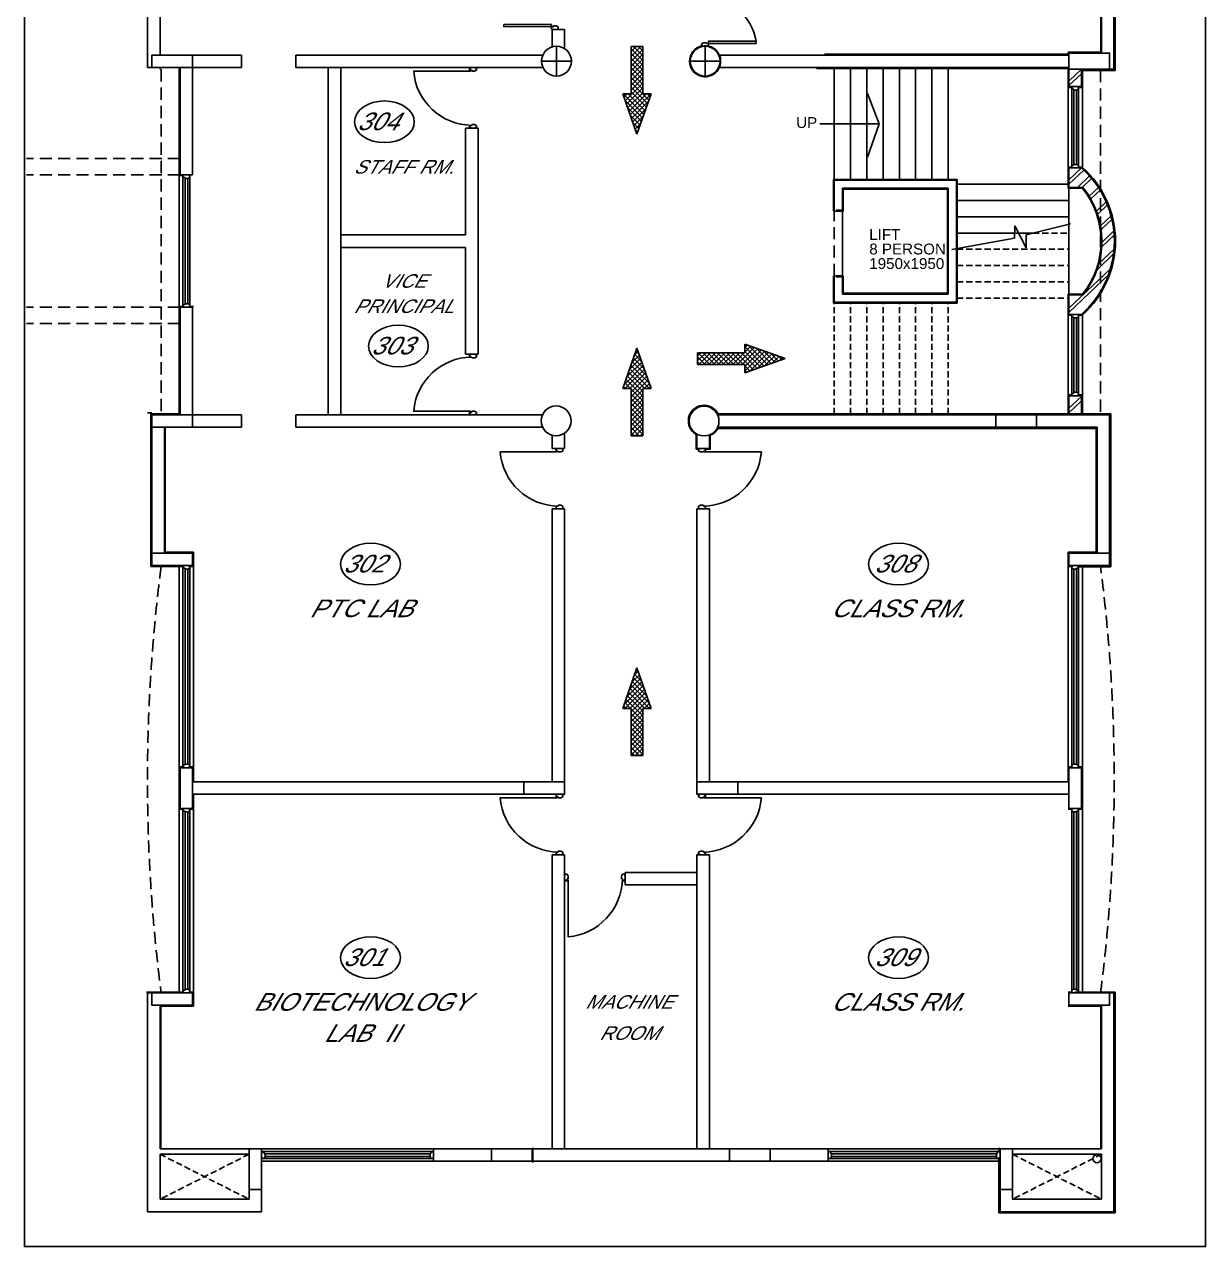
# Model space of a CAD drawing. Extents: x 681461 to 804584, y -183990 to -115925.
# Drawn here: x 757533 to 779300, y -183990 to -161462 of the extents above; entities that cross this region are included whole.
import ezdxf
from ezdxf.enums import TextEntityAlignment as Align

# ---------------------------------------------------------------- set-up
doc = ezdxf.new("R2010")
doc.units = 0
doc.header["$LTSCALE"] = 900
doc.linetypes.add('HIDDEN', pattern=[0.375, 0.25, -0.125])
doc.linetypes.add('HIDDEN2', pattern=[0.1875, 0.125, -0.0625])
for name, color, linetype in [('1', 7, 'CONTINUOUS'), ('COL', 6, 'CONTINUOUS'), ('DIM', 5, 'CONTINUOUS'), ('DOOR', 163, 'CONTINUOUS'), ('FUR', 2, 'CONTINUOUS'), ('MISC', 7, 'CONTINUOUS'), ('PLA', 9, 'CONTINUOUS'), ('TEXT', 2, 'CONTINUOUS'), ('WALL', 1, 'CONTINUOUS'), ('WIN', 4, 'CONTINUOUS')]:
    doc.layers.add(name, color=color, linetype=linetype)
doc.styles.add('ROMANS', font='arial.ttf')

# ---------------------------------------------------------------- blocks, each defined once
blk = doc.blocks.new('REDFRAME')
at = {"layer": '1', "linetype": 'BYBLOCK'}
for p, q in [((-95, 0), (-95, -15)), ((-95, 0), (0, 0)), ((0, 0), (0, -15)), ((-110, -15), (-110, -50)), ((-110, -15), (-95, -15)), ((-110, -15), (-110, -50)), ((-72, -50), (-110, -50)), ((-72, -50), (-72, -65)), ((-22, -65), (-72, -65)), ((-22, -65), (15, -50)), ((0, -15), (15, -15)), ((15, -15), (15, -50))]:
    blk.add_line(p, q, dxfattribs=at)
blk = doc.blocks.new('*X92')
at = {"layer": 'DOOR', "color": 3, "linetype": 'CONTINUOUS'}
for p, q in [((768727, -173589), (768865, -173451)), ((768776, -173453), (768842, -173386)), ((768907, -173569), (768779, -173442)), ((768859, -173433), (768802, -173376)), ((768583, -173999), (768934, -173647)), ((768631, -173862), (768911, -173582)), ((768679, -173726), (768888, -173517)), ((769052, -173979), (768710, -173638)), ((769003, -173843), (768733, -173572)), ((768955, -173706), (768756, -173507)), ((768600, -174070), (768957, -173713)), ((768929, -174210), (768618, -173899)), ((768929, -174121), (768641, -173834)), ((768966, -174070), (768664, -173768)), ((769054, -174070), (768687, -173703)), ((768689, -174070), (768981, -173778)), ((768713, -174134), (769004, -173843)), ((768713, -174223), (769027, -173909)), ((768612, -174070), (768572, -174030)), ((768700, -174070), (768595, -173964)), ((768929, -174298), (768713, -174082)), ((768713, -174311), (768929, -174095)), ((768954, -174070), (769050, -173974)), ((769042, -174070), (769073, -174039)), ((768929, -174387), (768713, -174171)), ((768713, -174399), (768929, -174183)), ((768929, -174475), (768713, -174259)), ((768713, -174488), (768929, -174272)), ((768929, -174563), (768713, -174347)), ((768713, -174576), (768929, -174360)), ((768929, -174652), (768713, -174436)), ((768713, -174665), (768929, -174449)), ((768929, -174740), (768713, -174524)), ((768713, -174753), (768929, -174537)), ((768929, -174828), (768713, -174612)), ((768713, -174841), (768929, -174625)), ((768929, -174917), (768713, -174701)), ((768713, -174930), (768929, -174714)), ((768864, -174941), (768713, -174789)), ((768790, -174941), (768929, -174802)), ((768776, -174941), (768713, -174878)), ((768878, -174941), (768929, -174890))]:
    blk.add_line(p, q, dxfattribs=at)
blk = doc.blocks.new('*X93')
at = {"layer": 'DOOR', "color": 3, "linetype": 'CONTINUOUS'}
for p, q in [((768727, -167694), (768865, -167556)), ((768776, -167558), (768842, -167491)), ((768907, -167674), (768779, -167547)), ((768859, -167538), (768802, -167481)), ((768583, -168104), (768934, -167752)), ((768600, -168175), (768957, -167818)), ((768631, -167967), (768911, -167687)), ((768679, -167831), (768888, -167622)), ((769054, -168175), (768687, -167808)), ((769052, -168084), (768710, -167743)), ((769003, -167948), (768733, -167677)), ((768955, -167811), (768756, -167612)), ((768929, -168315), (768618, -168004)), ((768929, -168226), (768641, -167939)), ((768966, -168175), (768664, -167873)), ((768689, -168175), (768981, -167883)), ((768713, -168239), (769004, -167948)), ((768713, -168328), (769027, -168014)), ((768612, -168175), (768572, -168135)), ((768700, -168175), (768595, -168069)), ((768929, -168403), (768713, -168187)), ((768713, -168416), (768929, -168200)), ((768929, -168492), (768713, -168276)), ((768954, -168175), (769050, -168079)), ((769042, -168175), (769073, -168144)), ((768713, -168504), (768929, -168288)), ((768929, -168580), (768713, -168364)), ((768713, -168593), (768929, -168377)), ((768929, -168668), (768713, -168452)), ((768713, -168681), (768929, -168465)), ((768929, -168757), (768713, -168541)), ((768713, -168770), (768929, -168554)), ((768929, -168845), (768713, -168629)), ((768713, -168858), (768929, -168642)), ((768929, -168933), (768713, -168717)), ((768713, -168946), (768929, -168730)), ((768929, -169022), (768713, -168806)), ((768713, -169035), (768929, -168819)), ((768864, -169046), (768713, -168894)), ((768790, -169046), (768929, -168907)), ((768776, -169046), (768713, -168983)), ((768878, -169046), (768929, -168995))]:
    blk.add_line(p, q, dxfattribs=at)
blk = doc.blocks.new('*X94')
at = {"layer": 'DOOR', "color": 3, "linetype": 'CONTINUOUS'}
for p, q in [((770809, -167413), (770849, -167373)), ((769938, -167577), (770001, -167514)), ((769938, -167666), (770090, -167514)), ((769938, -167591), (770077, -167730)), ((769949, -167514), (770165, -167730)), ((769962, -167730), (770178, -167514)), ((770038, -167514), (770254, -167730)), ((770051, -167730), (770267, -167514)), ((770126, -167514), (770342, -167730)), ((770139, -167730), (770355, -167514)), ((770215, -167514), (770431, -167730)), ((770227, -167730), (770443, -167514)), ((770303, -167514), (770519, -167730)), ((770316, -167730), (770532, -167514)), ((770391, -167514), (770607, -167730)), ((770404, -167730), (770620, -167514)), ((770480, -167514), (770696, -167730)), ((770493, -167730), (770709, -167514)), ((770568, -167514), (770784, -167730)), ((770581, -167730), (770797, -167514)), ((770656, -167514), (770971, -167828)), ((770669, -167730), (770980, -167419)), ((770745, -167514), (771036, -167805)), ((770758, -167730), (771045, -167442)), ((770809, -167502), (770915, -167396)), ((770809, -167401), (771167, -167759)), ((770809, -167767), (771111, -167465)), ((770809, -167855), (771176, -167488)), ((770809, -167490), (771101, -167782)), ((770880, -167384), (771232, -167736)), ((770900, -167853), (771241, -167512)), ((771017, -167432), (771297, -167713)), ((771037, -167805), (771307, -167535)), ((771153, -167480), (771362, -167690)), ((771173, -167756), (771372, -167558)), ((771290, -167529), (771428, -167667)), ((771310, -167708), (771437, -167581)), ((771427, -167577), (771493, -167643)), ((771446, -167660), (771503, -167604)), ((769938, -167679), (769989, -167730)), ((770809, -167755), (770905, -167851)), ((770809, -167843), (770840, -167874))]:
    blk.add_line(p, q, dxfattribs=at)
blk = doc.blocks.new('*X99')
at = {"layer": 'DOOR', "color": 3, "linetype": 'CONTINUOUS'}
for p, q in [((768713, -161875), (768718, -161869)), ((768713, -161964), (768807, -161869)), ((768713, -162052), (768895, -161869)), ((768929, -162128), (768713, -161912)), ((768713, -162140), (768929, -161924)), ((768929, -162039), (768759, -161869)), ((768929, -161951), (768847, -161869)), ((768929, -162216), (768713, -162000)), ((768713, -162229), (768929, -162013)), ((768929, -162304), (768713, -162088)), ((768713, -162317), (768929, -162101)), ((768929, -162393), (768713, -162177)), ((768713, -162406), (768929, -162190)), ((768929, -162481), (768713, -162265)), ((768713, -162494), (768929, -162278)), ((768929, -162570), (768713, -162354)), ((768713, -162582), (768929, -162366)), ((768603, -162869), (768929, -162543)), ((768626, -162934), (768929, -162632)), ((768929, -162658), (768713, -162442)), ((768713, -162671), (768929, -162455)), ((769042, -162859), (768713, -162530)), ((769019, -162925), (768713, -162619)), ((768949, -163121), (768569, -162740)), ((768580, -162804), (768643, -162740)), ((768926, -163186), (768600, -162859)), ((768649, -162999), (768929, -162720)), ((768973, -163055), (768658, -162740)), ((768672, -163065), (768996, -162740)), ((768695, -163130), (769083, -162742)), ((768996, -162990), (768713, -162707)), ((769065, -162794), (769011, -162740)), ((768903, -163251), (768648, -162996)), ((768718, -163195), (769035, -162879)), ((768741, -163261), (768987, -163016)), ((768880, -163317), (768696, -163132)), ((768857, -163382), (768744, -163269)), ((768764, -163326), (768938, -163152)), ((768787, -163391), (768890, -163289)), ((768834, -163447), (768792, -163406)), ((768811, -163457), (768842, -163425))]:
    blk.add_line(p, q, dxfattribs=at)

msp = doc.modelspace()

# ---------------------------------------------------------------- linework, layer by layer
at = {"layer": 'COL'}
for points in [[(759882.138, -168657.724), (760632.138, -168657.724), (760632.138, -168887.724), (759882.138, -168887.724)], [(775432.138, -168658.163), (776182.138, -168658.163), (776182.138, -168887.724), (775432.138, -168887.724)], [(759882.137, -171437.944), (760632.137, -171437.944), (760632.137, -171207.944), (759882.137, -171207.944)], [(776782.137, -171437.944), (777532.137, -171437.944), (777532.137, -171207.944), (776782.137, -171207.944)], [(777012.137, -175912.944), (777012.137, -175162.944), (776782.137, -175162.944), (776782.137, -175912.944)], [(761902.138, -182937.944), (761902.138, -182187.944), (761672.138, -182187.944), (761672.138, -182937.944)], [(766138.658, -182187.944), (766138.658, -182417.944), (766888.658, -182417.944), (766888.658, -182187.944)], [(771278.658, -182187.944), (771278.658, -182417.944), (770528.658, -182417.944), (770528.658, -182187.944)], [(775512.138, -182187.735), (775742.138, -182187.735), (775742.138, -182939.729), (775512.138, -182939.729)]]:
    msp.add_lwpolyline(points, close=True, dxfattribs=at)
at = {"layer": 'COL', "color": 6}
for points in [[(760402.138, -175162.944), (760632.138, -175162.944), (760632.138, -175912.944), (760402.138, -175912.944)], [(766737.138, -175422.944), (767487.138, -175422.944), (767487.138, -175652.944), (766737.138, -175652.944)], [(769927.137, -175422.944), (770677.137, -175422.944), (770677.137, -175652.944), (769927.137, -175652.944)]]:
    msp.add_lwpolyline(points, close=True, dxfattribs=at)
at = {"layer": 'COL'}
for centre in [(767330.515, -168769.725), (770057.462, -168772.944)]:
    msp.add_circle(centre, 275, dxfattribs=at)
at = {"layer": 'DIM'}
msp.add_circle((777299.435, -182368.868), 75, dxfattribs=at)
at = {"layer": 'DOOR', "color": 7}
for p, q in [((759802.138, -162257.724), (759802.138, -159474.725)), ((777611.755, -162289.725), (777611.755, -159474.725)), ((760032.138, -162027.724), (760032.138, -159704.725)), ((777381.755, -161989.725), (777381.755, -159704.725)), ((767257.137, -161555.289), (767487.137, -161555.289)), ((767257.137, -161889.925), (767257.137, -161555.289)), ((767487.137, -161889.925), (767487.137, -161555.289)), ((760632.137, -162027.724), (761532.137, -162027.724)), ((761532.137, -162027.724), (761532.137, -162257.724)), ((762532.137, -162027.724), (762532.137, -162257.724)), ((762532.137, -162027.724), (767085.978, -162027.724)), ((770341.149, -162027.724), (776782.137, -162027.724)), ((760402.138, -162257.724), (760402.138, -164234.725)), ((760632.137, -162257.724), (761532.137, -162257.724)), ((760632.137, -164234.725), (760632.137, -162257.724)), ((762532.137, -162257.724), (767088.74, -162257.724)), ((763132.137, -168657.724), (763132.137, -162257.724)), ((763362.137, -168657.724), (763362.137, -162257.724)), ((770338.522, -162257.724), (776782.137, -162257.724)), ((765662.137, -165342.724), (765662.137, -163372.383)), ((765892.137, -163372.383), (765662.137, -163372.383)), ((765892.137, -167543.066), (765892.137, -163372.383)), ((760402.138, -164234.725), (760632.137, -164234.725)), ((765662.137, -165342.724), (763362.137, -165342.724)), ((765662.137, -165572.724), (763362.137, -165572.724)), ((765662.137, -167543.066), (765662.137, -165572.724)), ((760402.138, -166674.725), (760402.138, -168657.724)), ((760402.138, -166674.725), (760632.137, -166674.725)), ((760632.137, -168657.724), (760632.137, -166674.725)), ((765892.137, -167543.066), (765662.137, -167543.066)), ((760632.138, -168657.724), (761532.137, -168657.724)), ((761532.137, -168657.724), (761532.137, -168887.724)), ((762532.137, -168657.724), (762532.137, -168887.724)), ((762532.137, -168657.724), (767079.356, -168657.724)), ((770307.162, -168657.724), (775432.138, -168657.724)), ((776182.138, -168657.724), (776782.138, -168657.724)), ((776745.008, -168657.724), (777532.139, -168657.724)), ((777532.139, -168657.724), (777532.139, -171207.944)), ((759882.138, -168887.724), (759882.138, -171207.944)), ((760112.137, -171207.944), (760112.137, -168887.724)), ((760632.138, -168887.724), (761532.137, -168887.724)), ((762532.137, -168887.724), (767082.118, -168887.724)), ((770307.364, -168887.724), (775432.138, -168887.724)), ((776182.138, -168887.724), (777302.139, -168887.724)), ((777302.139, -171207.944), (777302.139, -168887.724)), ((767257.138, -169034.754), (767257.138, -169276.729)), ((767487.138, -168995.766), (767487.138, -169276.729)), ((769927.138, -169015.102), (769927.138, -169276.729)), ((770157.138, -169029.244), (770157.138, -169276.729)), ((767257.138, -169276.729), (767487.138, -169276.729)), ((769927.138, -169276.729), (770157.138, -169276.729)), ((767257.138, -170391.388), (767257.138, -175422.944)), ((767487.138, -170391.388), (767257.138, -170391.388)), ((767487.138, -170391.388), (767487.138, -175422.944)), ((769927.138, -175422.944), (769927.138, -170391.388)), ((769927.138, -170391.388), (770157.138, -170391.388)), ((770157.138, -175422.944), (770157.138, -170391.388)), ((760632.138, -175422.944), (766737.138, -175422.944)), ((770677.137, -175422.944), (776782.138, -175422.944)), ((760632.138, -175652.944), (766737.138, -175652.944)), ((770677.137, -175652.944), (776782.138, -175652.944)), ((767257.138, -176767.602), (767257.138, -182186.944)), ((767487.138, -176767.602), (767257.138, -176767.602)), ((767487.138, -176767.602), (767487.138, -182186.944)), ((769927.138, -182186.944), (769927.138, -176767.602)), ((769927.138, -176767.602), (770157.138, -176767.602)), ((770157.138, -182186.944), (770157.138, -176767.602)), ((769927.138, -177092.944), (768601.797, -177092.944)), ((768601.797, -177092.944), (768601.797, -177322.944)), ((769927.138, -177322.944), (768601.797, -177322.944)), ((759802.138, -179312.944), (759802.138, -183347.944)), ((777612.138, -183347.944), (777612.138, -179312.944)), ((760032.138, -179542.944), (760032.138, -182187.944)), ((777382.138, -182187.944), (777382.138, -179542.944)), ((761672.138, -182187.944), (760032.138, -182187.944)), ((765072.138, -182187.944), (765072.138, -182417.944)), ((766138.658, -182187.944), (765072.138, -182187.944)), ((766888.658, -182187.944), (770528.658, -182187.944)), ((771278.658, -182187.944), (772342.138, -182187.825)), ((772342.138, -182187.825), (772342.138, -182417.944)), ((775742.138, -182187.944), (777382.139, -182187.944)), ((760032.138, -182287.944), (760032.138, -183117.944)), ((761672.138, -182287.944), (760032.138, -182287.944)), ((766138.658, -182417.944), (765072.138, -182417.944)), ((766888.658, -182417.944), (770528.658, -182417.944)), ((771278.658, -182417.724), (772342.138, -182417.724)), ((775742.138, -182287.944), (777382.138, -182287.944)), ((777382.138, -183117.944), (777382.138, -182287.944)), ((761672.138, -183117.944), (760032.138, -183117.944)), ((761672.138, -182937.944), (761672.138, -183117.944)), ((761902.138, -182937.944), (761902.138, -183347.944)), ((775512.138, -182939.729), (775512.138, -183347.944)), ((775742.138, -182939.729), (775742.138, -183117.944)), ((775742.138, -183117.944), (777382.138, -183117.944)), ((761902.138, -183347.944), (759802.138, -183347.944)), ((775512.138, -183347.944), (777612.138, -183347.944))]:
    msp.add_line(p, q, dxfattribs=at)
at = {"layer": 'DOOR', "color": 4, "linetype": 'BYBLOCK'}
for p, q in [((767337.137, -162414.725), (767337.137, -161864.725)), ((770077.137, -162414.725), (770077.137, -161864.725)), ((767062.137, -162139.725), (767612.137, -162139.725)), ((769802.137, -162139.725), (770352.137, -162139.725))]:
    msp.add_line(p, q, dxfattribs=at)
at = {"layer": 'DOOR', "color": 3, "linetype": 'BYBLOCK'}
for p, q in [((768712.648, -162740.498), (768712.648, -161869.498)), ((768928.648, -161869.498), (768712.648, -161869.498)), ((768928.648, -162740.498), (768928.648, -161869.498)), ((768820.648, -163485.498), (768557.648, -162740.498)), ((768712.648, -162740.498), (768557.648, -162740.498)), ((768820.648, -163485.498), (769083.648, -162740.498)), ((769083.648, -162740.498), (768928.648, -162740.498)), ((771554.158, -167621.95), (770809.158, -167358.95)), ((770809.158, -167513.95), (770809.158, -167358.95)), ((768820.648, -167429.95), (768557.648, -168174.95)), ((768820.648, -167429.95), (769083.648, -168174.95)), ((770809.158, -167513.95), (769938.158, -167513.95)), ((769938.158, -167729.95), (769938.158, -167513.95)), ((770809.158, -167729.95), (769938.158, -167729.95)), ((771554.158, -167621.95), (770809.158, -167884.95)), ((770809.158, -167884.95), (770809.158, -167729.95)), ((768712.648, -168174.95), (768557.648, -168174.95)), ((768712.648, -168174.95), (768712.648, -169045.95)), ((769083.648, -168174.95), (768928.648, -168174.95)), ((768928.648, -168174.95), (768928.648, -169045.95)), ((768928.648, -169045.95), (768712.648, -169045.95)), ((768820.648, -173324.95), (768557.648, -174069.95)), ((768820.648, -173324.95), (769083.648, -174069.95)), ((768712.648, -174069.95), (768557.648, -174069.95)), ((768712.648, -174069.95), (768712.648, -174940.95)), ((769083.648, -174069.95), (768928.648, -174069.95)), ((768928.648, -174069.95), (768928.648, -174940.95)), ((768928.648, -174940.95), (768712.648, -174940.95))]:
    msp.add_line(p, q, dxfattribs=at)
at = {"layer": 'DOOR', "color": 222, "linetype": 'BYBLOCK'}
msp.add_lwpolyline([(757532.648, -120785.896), (779299.648, -120785.896), (779299.648, -183989.95), (757532.648, -183989.95)], close=True, dxfattribs=at)
at = {"layer": 'DOOR', "color": 4, "linetype": 'BYBLOCK'}
for points in [[(763615.648, -163256.95), (763626.235, -163331.865), (763657.59, -163403.901), (763708.508, -163470.289), (763777.032, -163528.479), (763860.529, -163576.235), (763955.789, -163611.72), (764059.153, -163633.572), (764166.648, -163640.95), (764274.143, -163633.572), (764377.506, -163611.72), (764472.767, -163576.235), (764556.264, -163528.479), (764624.788, -163470.289), (764675.706, -163403.901), (764707.061, -163331.865), (764717.648, -163256.95), (764707.061, -163182.036), (764675.706, -163110), (764624.788, -163043.611), (764556.264, -162985.421), (764472.767, -162937.666), (764377.506, -162902.181), (764274.143, -162880.329), (764166.648, -162872.95), (764059.153, -162880.329), (763955.789, -162902.181), (763860.529, -162937.666), (763777.032, -162985.421), (763708.508, -163043.611), (763657.59, -163110), (763626.235, -163182.036)], [(763873.648, -167390.95), (763884.235, -167465.865), (763915.59, -167537.901), (763966.508, -167604.289), (764035.032, -167662.479), (764118.529, -167710.235), (764213.789, -167745.72), (764317.153, -167767.572), (764424.648, -167774.95), (764532.143, -167767.572), (764635.506, -167745.72), (764730.767, -167710.235), (764814.264, -167662.479), (764882.788, -167604.289), (764933.706, -167537.901), (764965.061, -167465.865), (764975.648, -167390.95), (764965.061, -167316.036), (764933.706, -167244), (764882.788, -167177.611), (764814.264, -167119.421), (764730.767, -167071.666), (764635.506, -167036.181), (764532.143, -167014.329), (764424.648, -167006.95), (764317.153, -167014.329), (764213.789, -167036.181), (764118.529, -167071.666), (764035.032, -167119.421), (763966.508, -167177.611), (763915.59, -167244), (763884.235, -167316.036)], [(763359.648, -171409.95), (763370.235, -171484.865), (763401.59, -171556.901), (763452.508, -171623.289), (763521.032, -171681.479), (763604.529, -171729.235), (763699.789, -171764.72), (763803.153, -171786.572), (763910.648, -171793.95), (764018.143, -171786.572), (764121.506, -171764.72), (764216.767, -171729.235), (764300.264, -171681.479), (764368.788, -171623.289), (764419.706, -171556.901), (764451.061, -171484.865), (764461.648, -171409.95), (764451.061, -171335.036), (764419.706, -171263), (764368.788, -171196.611), (764300.264, -171138.421), (764216.767, -171090.666), (764121.506, -171055.181), (764018.143, -171033.329), (763910.648, -171025.95), (763803.153, -171033.329), (763699.789, -171055.181), (763604.529, -171090.666), (763521.032, -171138.421), (763452.508, -171196.611), (763401.59, -171263), (763370.235, -171335.036)], [(773090.648, -171409.95), (773101.235, -171484.865), (773132.59, -171556.901), (773183.508, -171623.289), (773252.032, -171681.479), (773335.529, -171729.235), (773430.789, -171764.72), (773534.153, -171786.572), (773641.648, -171793.95), (773749.143, -171786.572), (773852.506, -171764.72), (773947.767, -171729.235), (774031.264, -171681.479), (774099.788, -171623.289), (774150.706, -171556.901), (774182.061, -171484.865), (774192.648, -171409.95), (774182.061, -171335.036), (774150.706, -171263), (774099.788, -171196.611), (774031.264, -171138.421), (773947.767, -171090.666), (773852.506, -171055.181), (773749.143, -171033.329), (773641.648, -171025.95), (773534.153, -171033.329), (773430.789, -171055.181), (773335.529, -171090.666), (773252.032, -171138.421), (773183.508, -171196.611), (773132.59, -171263), (773101.235, -171335.036)], [(763359.648, -178664.95), (763370.235, -178739.865), (763401.59, -178811.901), (763452.508, -178878.289), (763521.032, -178936.479), (763604.529, -178984.235), (763699.789, -179019.72), (763803.153, -179041.572), (763910.648, -179048.95), (764018.143, -179041.572), (764121.506, -179019.72), (764216.767, -178984.235), (764300.264, -178936.479), (764368.788, -178878.289), (764419.706, -178811.901), (764451.061, -178739.865), (764461.648, -178664.95), (764451.061, -178590.036), (764419.706, -178518), (764368.788, -178451.611), (764300.264, -178393.421), (764216.767, -178345.666), (764121.506, -178310.181), (764018.143, -178288.329), (763910.648, -178280.95), (763803.153, -178288.329), (763699.789, -178310.181), (763604.529, -178345.666), (763521.032, -178393.421), (763452.508, -178451.611), (763401.59, -178518), (763370.235, -178590.036)], [(773090.648, -178664.95), (773101.235, -178739.865), (773132.59, -178811.901), (773183.508, -178878.289), (773252.032, -178936.479), (773335.529, -178984.235), (773430.789, -179019.72), (773534.153, -179041.572), (773641.648, -179048.95), (773749.143, -179041.572), (773852.506, -179019.72), (773947.767, -178984.235), (774031.264, -178936.479), (774099.788, -178878.289), (774150.706, -178811.901), (774182.061, -178739.865), (774192.648, -178664.95), (774182.061, -178590.036), (774150.706, -178518), (774099.788, -178451.611), (774031.264, -178393.421), (773947.767, -178345.666), (773852.506, -178310.181), (773749.143, -178288.329), (773641.648, -178280.95), (773534.153, -178288.329), (773430.789, -178310.181), (773335.529, -178345.666), (773252.032, -178393.421), (773183.508, -178451.611), (773132.59, -178518), (773101.235, -178590.036)]]:
    msp.add_lwpolyline(points, close=True, dxfattribs=at)
at = {"layer": 'FUR', "color": 2}
for p, q in [((775778.025, -165400.421), (775783.319, -165171.583)), ((775783.319, -165171.583), (775996.646, -165581.8)), ((775996.646, -165338.685), (776808.892, -165139.417)), ((775996.646, -165581.8), (775996.646, -165338.685)), ((774620.915, -165609.632), (775778.025, -165400.421))]:
    msp.add_line(p, q, dxfattribs=at)
at = {"layer": 'MISC', "color": 1, "linetype": 'HIDDEN2'}
for p, q in [((776122.847, -165307.724), (776782.137, -165307.724)), ((774722.137, -165607.724), (776782.137, -165607.724)), ((774722.137, -165907.724), (776782.137, -165907.724)), ((774722.137, -166207.724), (776782.137, -166207.724)), ((772457.137, -168642.724), (772457.137, -166597.724)), ((772757.137, -168642.724), (772757.137, -166597.724)), ((773057.137, -168642.724), (773057.137, -166597.724)), ((773357.137, -168642.724), (773357.137, -166597.724)), ((773657.137, -168642.724), (773657.137, -166597.724)), ((773957.137, -168642.724), (773957.137, -166597.724)), ((774257.137, -168642.724), (774257.137, -166597.724)), ((774557.137, -168642.724), (774557.137, -166597.724)), ((774722.137, -166507.724), (776767.137, -166507.724))]:
    msp.add_line(p, q, dxfattribs=at)
at = {"layer": 'PLA'}
for p, q in [((759862.138, -168637.724), (759862.138, -171452.944)), ((760382.138, -168637.724), (759862.138, -168637.724)), ((760127.137, -171192.944), (760127.137, -168902.724)), ((769912.138, -169023.903), (769912.138, -169291.729)), ((770172.138, -169036.088), (770172.138, -169291.729)), ((769912.138, -169291.729), (769957.138, -169291.729)), ((770172.138, -169291.729), (770082.138, -169291.729)), ((760647.138, -175407.944), (760647.138, -171192.944)), ((760454.638, -171452.944), (759862.138, -171452.944)), ((760382.138, -171452.944), (760382.138, -175147.944)), ((760579.638, -171452.944), (760647.138, -171452.944)), ((760382.138, -175147.944), (760454.638, -175147.944)), ((760579.638, -175147.944), (760647.138, -175147.944)), ((760647.138, -175667.944), (760647.138, -179297.944)), ((760382.138, -175927.944), (760382.138, -179297.944)), ((777032.138, -175927.944), (777032.138, -179297.944))]:
    msp.add_line(p, q, dxfattribs=at)
at = {"layer": 'PLA', "linetype": 'BYBLOCK'}
for p, q in [((770316.582, -168642.724), (777552.139, -168642.724)), ((777552.139, -168642.724), (777552.139, -171457.944)), ((770312.524, -168907.724), (777282.139, -168907.724)), ((777282.139, -171192.944), (777282.139, -168907.724)), ((776767.138, -175407.944), (776767.138, -171192.944)), ((777282.139, -171192.944), (776767.138, -171192.944)), ((776834.637, -171452.944), (776767.138, -171452.944)), ((776959.637, -171457.944), (777552.139, -171457.944)), ((777032.138, -175927.944), (777032.138, -171457.944)), ((776834.637, -175147.944), (776767.137, -175147.944)), ((777032.137, -175147.944), (776959.637, -175147.944)), ((776892.138, -179297.944), (777632.138, -179297.944)), ((777632.138, -183367.944), (777632.138, -179297.944)), ((777367.127, -179557.944), (776767.138, -179557.944)), ((777367.127, -182172.724), (777367.127, -179557.944)), ((775492.138, -183367.944), (777632.138, -183367.944))]:
    msp.add_line(p, q, dxfattribs=at)
at = {"layer": 'PLA', "color": 8, "linetype": 'BYBLOCK'}
for p, q in [((760382.138, -175147.944), (760382.138, -175927.944)), ((760382.138, -175927.944), (760454.638, -175927.944)), ((760579.638, -175927.944), (760647.137, -175927.944)), ((776834.638, -175927.944), (776767.138, -175927.944)), ((777032.138, -175927.944), (776959.638, -175927.944))]:
    msp.add_line(p, q, dxfattribs=at)
at = {"layer": 'PLA', "color": 8}
msp.add_line((760647.137, -175927.944), (760647.137, -175667.944), dxfattribs=at)
at = {"layer": 'PLA', "color": 6}
for points in [[(759882.137, -179312.944), (760632.137, -179312.944), (760632.137, -179542.944), (759882.137, -179542.944)], [(777532.138, -179312.944), (776782.138, -179312.944), (776782.138, -179542.944), (777532.138, -179542.944)]]:
    msp.add_lwpolyline(points, close=True, dxfattribs=at)
at = {"layer": 'PLA', "linetype": 'BYBLOCK'}
msp.add_arc((770057.463, -168772.944), 290, 26.6816094, 239.9259173, dxfattribs=at)
at = {"layer": 'PLA'}
msp.add_arc((770057.463, -168769.725), 290, 293.2929434, 331.5846092, dxfattribs=at)
at = {"layer": 'WALL', "color": 8, "linetype": 'BYBLOCK'}
for p, q in [((777631.755, -162309.725), (777631.755, -159459.725)), ((770014.637, -161849.725), (769994.637, -161849.725)), ((776767.137, -161974.725), (776767.137, -162012.724)), ((772132.137, -162272.724), (776767.137, -162272.724)), ((776767.137, -164482.724), (776767.137, -162272.724)), ((777012.137, -162289.725), (776782.137, -162507.759)), ((777012.137, -162370.623), (776782.137, -162588.658)), ((777032.137, -164098.746), (777032.137, -162309.725)), ((777032.137, -162309.725), (777631.755, -162309.725)), ((776834.637, -162622.724), (776767.137, -162622.724)), ((776959.637, -162622.724), (777032.137, -162622.724)), ((776834.637, -162657.724), (776834.637, -164057.724)), ((776872.637, -162672.724), (776872.637, -164042.724)), ((776922.637, -162672.724), (776922.637, -164042.724)), ((776959.637, -162657.724), (776959.637, -164057.724)), ((776834.637, -164092.724), (776767.137, -164092.724)), ((777012.137, -164107.724), (776782.137, -164325.758)), ((777055.576, -164147.444), (776782.137, -164406.657)), ((776959.637, -164092.724), (777032.137, -164092.724)), ((760454.638, -164249.725), (760382.138, -164249.725)), ((760454.638, -164284.725), (760454.638, -166624.725)), ((760492.638, -164299.725), (760492.638, -166609.725)), ((760542.638, -164299.725), (760542.638, -166609.725)), ((760579.638, -164284.725), (760579.638, -166624.725)), ((777162.137, -164254.724), (776932.137, -164472.758)), ((777199.482, -164300.221), (777022.786, -164467.724)), ((777032.314, -164482.724), (776767.137, -164482.724)), ((777325.144, -164466.66), (777154.044, -164628.858)), ((777362.488, -164512.157), (777185.793, -164679.66)), ((777469.011, -164731.439), (777288.835, -164902.24)), ((777492.141, -164790.41), (777310.295, -164962.795)), ((777559.587, -164988.915), (777364.392, -165173.954)), ((777582.717, -165047.886), (777375.642, -165244.188)), ((777616.699, -165345.329), (777386.651, -165563.408)), ((777611.565, -165269.297), (777390.059, -165479.279)), ((777599.699, -165699.329), (777299.6, -165983.815)), ((777614.206, -165604.677), (777335.509, -165868.875)), ((777546.868, -165966.669), (776782.137, -166691.614)), ((777532.361, -166061.32), (776782.137, -166772.513)), ((776767.137, -168642.724), (776767.137, -166432.724)), ((777039.487, -166432.724), (776767.137, -166432.724)), ((760454.638, -166659.725), (760382.138, -166659.725)), ((760579.638, -166659.725), (760647.137, -166659.725)), ((776834.637, -166822.724), (776767.137, -166822.724)), ((776834.637, -166857.724), (776834.637, -168257.724)), ((776872.637, -166872.724), (776872.637, -168242.724)), ((776922.637, -166872.724), (776922.637, -168242.724)), ((776959.637, -166822.724), (777032.137, -166822.724)), ((776959.637, -166857.724), (776959.637, -168257.724)), ((777032.137, -166816.703), (777032.137, -168638.163)), ((776834.637, -168292.724), (776767.137, -168292.724)), ((777012.137, -168320.621), (776782.137, -168538.655)), ((777012.137, -168401.52), (776782.137, -168619.554)), ((776959.637, -168292.724), (777032.137, -168292.724)), ((776834.637, -171487.944), (776834.637, -175112.944)), ((776871.637, -171502.944), (776871.637, -175097.944)), ((776921.637, -171502.944), (776921.637, -175097.991)), ((776959.637, -171487.944), (776959.637, -175112.813)), ((760382.138, -177492.546), (760382.137, -177492.546)), ((777032.138, -177492.546), (777032.138, -177492.546)), ((761902.138, -182187.944), (765072.138, -182187.944)), ((761952.138, -182240.444), (765022.138, -182240.444)), ((766903.658, -182172.944), (766903.658, -182437.944)), ((772342.138, -182187.825), (775512.138, -182187.735)), ((775462.138, -182240.444), (772392.138, -182240.444)), ((761902.138, -182417.944), (765072.138, -182417.944)), ((761952.138, -182365.444), (765022.138, -182365.444)), ((761967.138, -182278.444), (765007.138, -182278.444)), ((761967.138, -182328.444), (765007.138, -182328.444)), ((772342.138, -182417.818), (775512.138, -182417.728)), ((775462.138, -182365.444), (772392.138, -182365.444)), ((775447.138, -182278.444), (772407.138, -182278.444)), ((775447.138, -182328.444), (772407.138, -182328.444)), ((775492.138, -182437.724), (775492.138, -183367.944))]:
    msp.add_line(p, q, dxfattribs=at)
at = {"layer": 'WALL', "color": 8}
for p, q in [((777366.755, -161974.725), (777366.755, -159719.725)), ((772277.137, -162012.724), (776767.137, -162012.724)), ((777366.755, -161974.725), (776767.137, -161974.725)), ((760382.138, -162277.724), (760382.138, -168637.724)), ((772442.137, -164317.724), (774722.137, -164317.724)), ((772442.137, -164901.756), (772442.137, -164317.724)), ((774722.137, -166597.724), (774722.137, -164317.724)), ((772622.137, -164497.724), (774542.137, -164497.724)), ((772622.137, -164901.756), (772622.137, -164497.724)), ((774542.137, -166417.724), (774542.137, -164497.724)), ((772622.137, -164901.756), (772442.137, -164901.756)), ((772442.137, -166597.724), (772442.137, -166098.421)), ((772622.137, -166098.421), (772442.137, -166098.421)), ((772622.137, -166417.724), (772622.137, -166098.421)), ((772622.137, -166417.724), (774542.137, -166417.724)), ((772442.137, -166597.724), (774722.137, -166597.724)), ((760382.138, -168637.724), (759862.138, -168637.724)), ((760647.138, -171192.944), (760127.137, -171192.944)), ((760454.638, -179297.944), (759782.138, -179297.944)), ((760579.638, -179297.944), (760647.137, -179297.944)), ((760647.138, -179297.944), (760647.138, -179557.944)), ((776834.638, -179297.944), (776767.138, -179297.944)), ((760047.138, -179557.944), (760647.137, -179557.944)), ((760047.138, -179557.944), (760047.138, -182172.944)), ((775497.138, -182240.444), (775497.138, -182172.944)), ((775492.138, -182365.444), (775492.138, -182437.944))]:
    msp.add_line(p, q, dxfattribs=at)
at = {"layer": 'WALL'}
for p, q in [((759882.137, -162257.724), (759802.138, -162257.724)), ((776782.137, -162607.724), (776782.137, -162289.725)), ((777012.137, -162607.724), (777012.137, -162289.725)), ((777532.137, -162289.725), (777611.755, -162289.725)), ((777012.137, -162607.724), (776782.137, -162607.724)), ((776782.137, -164467.724), (776782.137, -164107.724)), ((777012.137, -164107.724), (776782.137, -164107.724)), ((777039.487, -164467.724), (776782.137, -164467.724)), ((776782.137, -164482.724), (776782.137, -166432.724)), ((772607.137, -166098.421), (772607.137, -164886.756)), ((776782.137, -166807.724), (776782.137, -166447.724)), ((777039.487, -166447.724), (776782.137, -166447.724)), ((777012.137, -166807.724), (776782.137, -166807.724)), ((760402.138, -168364.725), (760402.138, -168657.724)), ((760632.138, -168657.724), (760632.138, -168364.725)), ((777012.137, -168307.724), (776782.137, -168307.724)), ((776782.137, -168307.724), (776782.137, -168658.163)), ((777012.137, -168307.724), (777012.137, -168658.163)), ((759882.138, -179312.944), (759802.138, -179312.944)), ((777532.138, -179312.944), (777612.138, -179312.944))]:
    msp.add_line(p, q, dxfattribs=at)
at = {"layer": 'WALL', "color": 5, "linetype": 'HIDDEN'}
for p, q in [((760032.138, -162289.725), (760032.138, -162257.724)), ((760052.138, -162289.725), (760052.138, -168616.391)), ((760052.138, -162289.725), (760052.138, -168616.391)), ((777361.755, -162302.576), (777361.755, -168616.391)), ((759882.138, -168619.725), (759802.138, -168619.725))]:
    msp.add_line(p, q, dxfattribs=at)
at = {"layer": 'WALL', "color": 1}
for p, q in [((772457.137, -162257.724), (772457.137, -164317.724)), ((772757.137, -162257.724), (772757.137, -164317.724)), ((773057.137, -162257.724), (773057.137, -164317.724)), ((773357.137, -162257.724), (773357.137, -164317.724)), ((773657.137, -162257.724), (773657.137, -164317.724)), ((773957.137, -162257.724), (773957.137, -164317.724)), ((774257.137, -162257.724), (774257.137, -164317.724)), ((774557.137, -162257.724), (774557.137, -164317.724)), ((774722.137, -164407.724), (776767.137, -164407.724)), ((774722.137, -164707.724), (776782.137, -164707.724)), ((774722.137, -165007.724), (776782.137, -165007.724)), ((774722.137, -165307.724), (776122.847, -165307.724))]:
    msp.add_line(p, q, dxfattribs=at)
at = {"layer": 'WALL', "color": 1, "linetype": 'BYBLOCK'}
for p, q in [((776834.637, -162622.724), (776849.637, -162622.724)), ((776834.637, -162622.724), (776834.637, -162657.724)), ((776834.637, -162622.724), (776834.637, -162657.724)), ((776849.637, -162607.724), (776944.637, -162607.724)), ((776849.637, -162607.724), (776849.637, -162622.724)), ((776944.637, -162607.724), (776944.637, -162622.724)), ((776944.637, -162622.724), (776959.637, -162622.724)), ((776959.637, -162622.724), (776959.637, -162657.724)), ((776872.637, -162657.724), (776834.637, -162657.724)), ((776872.637, -162657.724), (776872.637, -162672.724)), ((776922.637, -162672.724), (776872.637, -162672.724)), ((776922.637, -162672.724), (776959.637, -162657.724)), ((776872.637, -164057.724), (776834.637, -164057.724)), ((776834.637, -164092.724), (776834.637, -164057.724)), ((776834.637, -164092.724), (776834.637, -164057.724)), ((776834.637, -164092.724), (776849.637, -164092.724)), ((776849.637, -164107.724), (776849.637, -164092.724)), ((776849.637, -164107.724), (776944.637, -164107.724)), ((776922.637, -164042.724), (776872.637, -164042.724)), ((776872.637, -164057.724), (776872.637, -164042.724)), ((776922.637, -164042.724), (776959.637, -164057.724)), ((776944.637, -164107.724), (776944.637, -164092.724)), ((776944.637, -164092.724), (776959.637, -164092.724)), ((776959.637, -164092.724), (776959.637, -164057.724)), ((760454.638, -164249.725), (760469.638, -164249.725)), ((760454.638, -164249.725), (760454.638, -164284.725)), ((760454.638, -164249.725), (760454.638, -164284.725)), ((760492.638, -164284.725), (760454.638, -164284.725)), ((760469.638, -164234.725), (760564.638, -164234.725)), ((760469.638, -164234.725), (760469.638, -164249.725)), ((760492.638, -164284.725), (760492.638, -164299.725)), ((760542.638, -164299.725), (760492.638, -164299.725)), ((760542.638, -164299.725), (760579.638, -164284.725)), ((760564.638, -164234.725), (760564.638, -164249.725)), ((760564.638, -164249.725), (760579.638, -164249.725)), ((760579.638, -164249.725), (760579.638, -164284.725)), ((760454.638, -166659.725), (760454.638, -166624.725)), ((760454.638, -166659.725), (760454.638, -166624.725)), ((760492.638, -166624.725), (760454.638, -166624.725)), ((760454.638, -166659.725), (760469.638, -166659.725)), ((760469.638, -166674.725), (760469.638, -166659.725)), ((760469.638, -166674.725), (760564.638, -166674.725)), ((760492.638, -166624.725), (760492.638, -166609.725)), ((760542.638, -166609.725), (760492.638, -166609.725)), ((760542.638, -166609.725), (760579.638, -166624.725)), ((760564.638, -166659.725), (760579.638, -166659.725)), ((760564.638, -166674.725), (760564.638, -166659.725)), ((760579.638, -166659.725), (760579.638, -166624.725)), ((776834.637, -166822.724), (776849.637, -166822.724)), ((776834.637, -166822.724), (776834.637, -166857.724)), ((776834.637, -166822.724), (776834.637, -166857.724)), ((776872.637, -166857.724), (776834.637, -166857.724)), ((776849.637, -166807.724), (776944.637, -166807.724)), ((776849.637, -166807.724), (776849.637, -166822.724)), ((776872.637, -166857.724), (776872.637, -166872.724)), ((776922.637, -166872.724), (776872.637, -166872.724)), ((776922.637, -166872.724), (776959.637, -166857.724)), ((776944.637, -166807.724), (776944.637, -166822.724)), ((776944.637, -166822.724), (776959.637, -166822.724)), ((776959.637, -166822.724), (776959.637, -166857.724)), ((776834.637, -168292.724), (776834.637, -168257.724)), ((776834.637, -168292.724), (776834.637, -168257.724)), ((776872.637, -168257.724), (776834.637, -168257.724)), ((776872.637, -168257.724), (776872.637, -168242.724)), ((776922.637, -168242.724), (776872.637, -168242.724)), ((776922.637, -168242.724), (776959.637, -168257.724)), ((776959.637, -168292.724), (776959.637, -168257.724)), ((776834.637, -168292.724), (776849.637, -168292.724)), ((776849.637, -168307.724), (776849.637, -168292.724)), ((776849.637, -168307.724), (776944.637, -168307.724)), ((776944.637, -168292.724), (776959.637, -168292.724)), ((776944.637, -168307.724), (776944.637, -168292.724)), ((760454.638, -171452.944), (760454.638, -171487.944)), ((760454.638, -171452.944), (760454.638, -171487.944)), ((760454.638, -171452.944), (760469.638, -171452.944)), ((760492.638, -171487.944), (760454.638, -171487.944)), ((760469.638, -171437.944), (760564.638, -171437.944)), ((760469.638, -171437.944), (760469.638, -171452.944)), ((760492.638, -171487.944), (760492.638, -171502.944)), ((760542.638, -171502.944), (760492.638, -171502.944)), ((760542.638, -171502.944), (760579.638, -171487.944)), ((760564.638, -171437.944), (760564.638, -171452.944)), ((760564.638, -171452.944), (760579.638, -171452.944)), ((760579.638, -171452.944), (760579.638, -171487.944)), ((776849.637, -171452.944), (776834.637, -171452.944)), ((776834.637, -171452.944), (776834.637, -171487.944)), ((776871.637, -171502.944), (776834.637, -171487.944)), ((776849.637, -171437.944), (776849.637, -171452.944)), ((776944.637, -171437.944), (776849.637, -171437.944)), ((776871.637, -171502.944), (776921.637, -171502.944)), ((776921.637, -171487.944), (776921.637, -171502.944)), ((776921.637, -171487.944), (776959.637, -171487.944)), ((776944.637, -171437.944), (776944.637, -171452.944)), ((776959.637, -171452.944), (776944.637, -171452.944)), ((776959.637, -171452.944), (776959.637, -171487.944)), ((776959.637, -171452.944), (776959.637, -171487.944)), ((760492.638, -175112.944), (760454.638, -175112.944)), ((760454.638, -175147.944), (760454.638, -175112.944)), ((760454.638, -175147.944), (760454.638, -175112.944)), ((760454.638, -175147.944), (760469.638, -175147.944)), ((760469.638, -175162.944), (760469.638, -175147.944)), ((760469.638, -175162.944), (760564.638, -175162.944)), ((760542.638, -175097.944), (760492.638, -175097.944)), ((760492.638, -175112.944), (760492.638, -175097.944)), ((760542.638, -175097.944), (760579.638, -175112.944)), ((760564.638, -175147.944), (760579.638, -175147.944)), ((760564.638, -175162.944), (760564.638, -175147.944)), ((760579.638, -175147.944), (760579.638, -175112.944)), ((776871.637, -175097.944), (776834.637, -175112.944)), ((776834.637, -175147.944), (776834.637, -175112.944)), ((776849.637, -175147.944), (776834.637, -175147.944)), ((776849.637, -175162.944), (776849.637, -175147.944)), ((776944.637, -175162.944), (776849.637, -175162.944)), ((776871.637, -175097.944), (776921.637, -175097.944)), ((776921.637, -175112.944), (776921.637, -175097.944)), ((776921.637, -175112.944), (776959.637, -175112.944)), ((776959.637, -175147.944), (776944.637, -175147.944)), ((776944.637, -175162.944), (776944.637, -175147.944)), ((776959.637, -175147.944), (776959.637, -175112.944)), ((776959.637, -175147.944), (776959.637, -175112.944)), ((760454.638, -175927.944), (760454.638, -175962.944)), ((760454.638, -175927.944), (760469.638, -175927.944)), ((760454.638, -175927.944), (760454.638, -175962.944)), ((760469.638, -175912.944), (760469.638, -175927.944)), ((760564.638, -175912.944), (760564.638, -175927.944)), ((760564.638, -175927.944), (760579.638, -175927.944)), ((760579.638, -175927.944), (760579.638, -175962.944)), ((776849.638, -175927.944), (776834.638, -175927.944)), ((776834.638, -175927.944), (776834.638, -175962.944)), ((776849.638, -175912.944), (776849.638, -175927.944)), ((776944.638, -175912.944), (776944.638, -175927.944)), ((776959.638, -175927.944), (776944.638, -175927.944)), ((776959.638, -175927.944), (776959.638, -175962.944)), ((776959.638, -175927.944), (776959.638, -175962.944)), ((760492.638, -175962.944), (760454.638, -175962.944)), ((760492.638, -175962.944), (760492.638, -175977.944)), ((760542.638, -175977.944), (760492.638, -175977.944)), ((760542.638, -175977.944), (760579.638, -175962.944)), ((776871.638, -175977.944), (776834.638, -175962.944)), ((776871.638, -175977.944), (776921.638, -175977.944)), ((776921.638, -175962.944), (776959.638, -175962.944)), ((776921.638, -175962.944), (776921.638, -175977.944)), ((760492.638, -179262.944), (760454.638, -179262.944)), ((760454.638, -179297.944), (760454.638, -179262.944)), ((760454.638, -179297.944), (760454.638, -179262.944)), ((760454.638, -179297.944), (760469.638, -179297.944)), ((760469.638, -179312.944), (760469.638, -179297.944)), ((760469.638, -179312.944), (760564.638, -179312.944)), ((760492.638, -179262.944), (760492.638, -179247.944)), ((760542.638, -179247.944), (760492.638, -179247.944)), ((760542.638, -179247.944), (760579.638, -179262.944)), ((760564.638, -179297.944), (760579.638, -179297.944)), ((760564.638, -179312.944), (760564.638, -179297.944)), ((760579.638, -179297.944), (760579.638, -179262.944)), ((776871.638, -179247.944), (776834.638, -179262.944)), ((776834.638, -179297.944), (776834.638, -179262.944)), ((776849.638, -179297.944), (776834.638, -179297.944)), ((776849.638, -179312.944), (776849.638, -179297.944)), ((776944.638, -179312.944), (776849.638, -179312.944)), ((776871.638, -179247.944), (776921.638, -179247.944)), ((776921.638, -179262.944), (776921.638, -179247.944)), ((776921.638, -179262.944), (776959.638, -179262.944)), ((776944.638, -179312.944), (776944.638, -179297.944)), ((776959.638, -179297.944), (776944.638, -179297.944)), ((776959.638, -179297.944), (776959.638, -179262.944)), ((776959.638, -179297.944), (776959.638, -179262.944)), ((761917.138, -182240.444), (761952.138, -182240.444)), ((761917.138, -182240.444), (761917.138, -182255.444)), ((761917.138, -182240.444), (761952.138, -182240.444)), ((761952.138, -182278.444), (761952.138, -182240.444)), ((765057.138, -182240.444), (765022.138, -182240.444)), ((765057.138, -182240.444), (765022.138, -182240.444)), ((765022.138, -182278.444), (765022.138, -182240.444)), ((765057.138, -182240.444), (765057.138, -182255.444)), ((772357.138, -182240.444), (772357.138, -182255.444)), ((772357.138, -182240.444), (772392.138, -182240.444)), ((772357.138, -182240.444), (772392.138, -182240.444)), ((772392.138, -182278.444), (772392.138, -182240.444)), ((775497.138, -182240.444), (775462.138, -182240.444)), ((775497.138, -182240.444), (775462.138, -182240.444)), ((775462.138, -182278.444), (775462.138, -182240.444)), ((775497.138, -182240.444), (775497.138, -182255.444)), ((761902.138, -182255.444), (761902.138, -182350.444)), ((761902.138, -182255.444), (761917.138, -182255.444)), ((761902.138, -182350.444), (761917.138, -182350.444)), ((761917.138, -182350.444), (761917.138, -182365.444)), ((761917.138, -182365.444), (761952.138, -182365.444)), ((761952.138, -182278.444), (761967.138, -182278.444)), ((761967.138, -182328.444), (761952.138, -182365.444)), ((761967.138, -182328.444), (761967.138, -182278.444)), ((765007.138, -182328.444), (765007.138, -182278.444)), ((765022.138, -182278.444), (765007.138, -182278.444)), ((765007.138, -182328.444), (765022.138, -182365.444)), ((765057.138, -182365.444), (765022.138, -182365.444)), ((765072.138, -182255.444), (765057.138, -182255.444)), ((765057.138, -182350.444), (765057.138, -182365.444)), ((765072.138, -182350.444), (765057.138, -182350.444)), ((765072.138, -182255.444), (765072.138, -182350.444)), ((772342.138, -182255.444), (772342.138, -182350.444)), ((772342.138, -182255.444), (772357.138, -182255.444)), ((772342.138, -182350.444), (772357.138, -182350.444)), ((772357.138, -182350.444), (772357.138, -182365.444)), ((772357.138, -182365.444), (772392.138, -182365.444)), ((772392.138, -182278.444), (772407.138, -182278.444)), ((772407.138, -182328.444), (772392.138, -182365.444)), ((772407.138, -182328.444), (772407.138, -182278.444)), ((775462.138, -182278.444), (775447.138, -182278.444)), ((775447.138, -182328.444), (775447.138, -182278.444)), ((775447.138, -182328.444), (775462.138, -182365.444)), ((775497.138, -182365.444), (775462.138, -182365.444)), ((775512.138, -182255.444), (775497.138, -182255.444)), ((775512.138, -182350.444), (775497.138, -182350.444)), ((775497.138, -182350.444), (775497.138, -182365.444)), ((775512.138, -182255.444), (775512.138, -182350.444))]:
    msp.add_line(p, q, dxfattribs=at)
at = {"layer": 'WALL', "color": 2}
for q in [(773070.469, -162735.181), (772190.76, -163295.224), (773070.469, -163907.943)]:
    msp.add_line((773282.112, -163295.224), q, dxfattribs=at)
at = {"layer": 'WALL', "color": 1, "linetype": 'HIDDEN'}
for p, q in [((760402.138, -163934.725), (757567.515, -163934.725)), ((760402.138, -164234.725), (757567.515, -164234.725)), ((760402.138, -166674.725), (757567.515, -166674.725)), ((760402.138, -166974.725), (757567.515, -166974.725))]:
    msp.add_line(p, q, dxfattribs=at)
at = {"layer": 'WALL', "color": 6}
for p, q in [((772457.137, -164332.724), (774707.137, -164332.724)), ((772457.137, -164886.756), (772457.137, -164332.724)), ((774707.137, -166582.724), (774707.137, -164332.724)), ((772607.137, -164482.724), (774557.137, -164482.724)), ((772607.137, -164886.756), (772607.137, -164482.724)), ((774557.137, -166432.724), (774557.137, -164482.724)), ((772457.137, -166582.724), (772457.137, -166113.421)), ((772607.137, -166432.724), (772607.137, -166113.421)), ((772607.137, -166432.724), (774557.137, -166432.724)), ((772457.137, -166582.724), (774707.137, -166582.724)), ((760632.138, -168657.724), (759882.138, -168657.724))]:
    msp.add_line(p, q, dxfattribs=at)
at = {"layer": 'WALL', "color": 14, "linetype": 'HIDDEN'}
msp.add_line((772457.137, -166098.421), (772457.137, -164886.756), dxfattribs=at)
at = {"layer": 'WALL', "color": 6, "linetype": 'HIDDEN2'}
for p, q in [((772607.137, -164886.756), (772457.137, -164886.756)), ((772607.137, -166113.421), (772457.137, -166113.421))]:
    msp.add_line(p, q, dxfattribs=at)
at = {"layer": 'WALL', "color": 9, "linetype": 'HIDDEN2'}
for p, q in [((761672.138, -182287.944), (760032.138, -183117.944)), ((760032.138, -182287.944), (761672.138, -183117.944)), ((775742.138, -182287.944), (777382.139, -183117.944)), ((777382.139, -182287.944), (775742.138, -183117.944))]:
    msp.add_line(p, q, dxfattribs=at)
at = {"layer": 'WALL', "color": 8, "linetype": 'BYBLOCK'}
for points in [[(766366.337, -161462.34), (767245.537, -161463.532), (767245.537, -161504.115), (766366.337, -161502.922)], [(771017.438, -161771.776), (770138.237, -161772.968), (770138.237, -161813.551), (771017.438, -161812.358)]]:
    msp.add_lwpolyline(points, close=True, dxfattribs=at)
at = {"layer": 'WALL', "color": 6}
for points in [[(760632.137, -162257.724), (760632.137, -162027.724), (759882.137, -162027.724), (759882.137, -162257.724)], [(776782.137, -162289.725), (777532.137, -162289.725), (777532.137, -161989.725), (776782.137, -161989.725)]]:
    msp.add_lwpolyline(points, close=True, dxfattribs=at)
at = {"layer": 'WALL', "color": 8, "linetype": 'BYBLOCK'}
for points in [[(765773.137, -163322.383, -0.386504829), (764705.991, -162323.524), (764708.337, -162323.524)], [(765773.137, -167593.066, 0.386504829), (764705.991, -168591.924), (764708.337, -168591.924)], [(767368.138, -170341.388, -0.386504829), (766300.991, -169342.529), (766303.338, -169342.529)], [(770046.138, -170341.388, 0.386504829), (771113.284, -169342.529), (771110.938, -169342.529)], [(767368.138, -176717.602, -0.386504829), (766300.991, -175718.744), (766303.338, -175718.744)], [(770046.138, -176717.602, 0.386504829), (771113.284, -175718.744), (771110.938, -175718.744)], [(768551.797, -177211.944, -0.386504829), (767552.938, -178279.091), (767552.938, -178276.744)]]:
    msp.add_lwpolyline(points, format="xyb", dxfattribs=at)
for points in [[(764708.337, -162323.524), (765754.84, -162323.524), (765754.137, -162307.724)], [(764708.337, -168591.924), (765754.84, -168591.924), (765754.137, -168607.724)], [(766303.338, -169342.529), (767349.841, -169342.529), (767349.138, -169326.729)], [(771110.938, -169342.529), (770064.435, -169342.529), (770065.138, -169326.729)], [(766303.338, -175718.744), (767349.841, -175718.744), (767349.138, -175702.944)], [(771110.938, -175718.744), (770064.435, -175718.744), (770065.138, -175702.944)], [(767552.938, -178276.744), (767552.938, -177230.241), (767537.138, -177230.944)]]:
    msp.add_lwpolyline(points, dxfattribs=at)
at = {"layer": 'WALL', "color": 6}
for centre in [(767337.137, -162139.725), (770077.137, -162139.725)]:
    msp.add_circle(centre, 275, dxfattribs=at)
at = {"layer": 'WALL', "color": 8, "linetype": 'BYBLOCK'}
for centre, radius, start, end in [((770067.66, -161926.665), 962.325, 9.2622216, 87.9704817), ((775817.575, -165457.724), 1822.631, 311.7881669, 48.2118331), ((775817.575, -165457.724), 1557.631, 320.985409, 38.7519884)]:
    msp.add_arc(centre, radius, start, end, dxfattribs=at)
at = {"layer": 'WALL', "color": 8}
for start, end in [(121.5362967, 201.3695734), (335.7037044, 121.5362967), (201.3695734, 266.8589321), (266.8589321, 335.7037044)]:
    msp.add_arc((770077.137, -162139.725), 286.786, start, end, dxfattribs=at)
at = {"layer": 'WALL'}
for radius, start, end in [(1802.631, 311.5043571, 48.4956429), (1572.631, 320.985409, 39.014591)]:
    msp.add_arc((775817.575, -165457.724), radius, start, end, dxfattribs=at)
at = {"layer": 'WALL', "color": 5, "linetype": 'HIDDEN'}
for centre, start, end in [((790495.491, -175382.62), 172.6448405, 187.3551595), ((746920.462, -175387.62), 352.6448405, 7.3551595)]:
    msp.add_arc(centre, 30695.93, start, end, dxfattribs=at)
at = {"layer": 'WIN', "color": 8, "linetype": 'BYBLOCK'}
for p, q in [((760454.638, -171487.944), (760454.638, -175112.944)), ((760492.638, -171502.944), (760492.638, -175112.944)), ((760542.638, -171502.944), (760542.638, -175097.944)), ((760579.638, -171452.944), (760579.638, -175112.944)), ((760454.638, -179262.944), (760454.638, -175962.944)), ((760492.638, -179247.944), (760492.638, -175977.944)), ((760542.638, -179247.944), (760542.638, -175977.944)), ((760579.638, -179263.913), (760579.638, -175962.944)), ((776834.638, -179263.913), (776834.638, -175962.944)), ((776871.638, -179247.944), (776871.638, -175977.944)), ((776921.638, -179247.944), (776921.638, -175977.944)), ((776959.638, -179262.944), (776959.638, -175962.944))]:
    msp.add_line(p, q, dxfattribs=at)

# ---------------------------------------------------------------- block references
at = {"layer": 'DOOR', "color": 3, "linetype": 'BYBLOCK'}
for name in ['*X99', '*X94', '*X93', '*X92']:
    msp.add_blockref(name, (0, 0), dxfattribs=at)
at = {"layer": 'DOOR', "linetype": 'BYBLOCK'}
for p in [(765847.137, -162257.724), (765847.137, -167543.066), (767442.138, -169276.729), (767442.138, -175652.944)]:
    msp.add_blockref('REDFRAME', p, dxfattribs=at)
at = {"layer": 'DOOR', "linetype": 'BYBLOCK', "xscale": -1}
for p, rotation in [((765847.137, -163372.383), 180), ((765847.137, -168657.724), 180), ((767442.138, -170391.388), 180), ((767442.138, -176767.602), 180), ((768601.797, -177137.944), 270)]:
    msp.add_blockref('REDFRAME', p, dxfattribs=dict(at, rotation=rotation))
for p in [(769972.138, -169276.729), (769972.138, -175652.944)]:
    msp.add_blockref('REDFRAME', p, dxfattribs=at)
at = {"layer": 'DOOR', "linetype": 'BYBLOCK'}
for p, rotation in [((769972.138, -170391.388), 180), ((769972.138, -176767.602), 180), ((767487.138, -177137.944), 90)]:
    msp.add_blockref('REDFRAME', p, dxfattribs=dict(at, rotation=rotation))
at = {"layer": 'WALL', "xscale": -1, "rotation": 180}
msp.add_blockref('REDFRAME', (767352.137, -161555.289), dxfattribs=at)
at = {"layer": 'WALL', "color": 8, "linetype": 'BYBLOCK', "rotation": 180}
msp.add_blockref('REDFRAME', (770029.637, -161864.725), dxfattribs=at)

# ---------------------------------------------------------------- texts
at = {"layer": 'COL', "color": 2, "style": 'ROMANS'}
msp.add_text('UP', height=200, dxfattribs=at).set_placement((771949.257, -163272.407), align=Align.MIDDLE)
at = {"layer": 'COL', "color": 7, "style": 'ROMANS'}
for s, p in [('LIFT', (773101.886, -165433.967)), ('8 PERSON', (773101.886, -165702.254))]:
    msp.add_text(s, height=200, dxfattribs=at).set_placement(p)
at = {"layer": 'COL', "color": 3, "style": 'ROMANS'}
msp.add_text('1950x1950', height=200, dxfattribs=at).set_placement((773101.886, -165970.508))
at = {"layer": 'TEXT', "color": 4, "style": 'ROMANS', "oblique": 30}
for s, p in [('304', (764034.172, -163248.665)), ('303', (764292.172, -167382.665)), ('302', (763778.172, -171401.665)), ('308', (773568.172, -171401.665)), ('301', (763778.172, -178656.665)), ('309', (773568.172, -178656.665))]:
    msp.add_text(s, height=325, dxfattribs=at).set_placement(p, align=Align.MIDDLE)
at = {"layer": 'TEXT', "color": 0, "style": 'ROMANS', "oblique": 30}
for s, height, p in [('STAFF RM.', 250, (764515.172, -164087.439)), ('VICE', 250, (764515.172, -166191.439)), ('PRINCIPAL', 250, (764515.172, -166656.439)), ('PTC LAB', 325, (763728.172, -172225.665)), ('CLASS RM.', 325, (773614.172, -172225.665)), ('BIOTECHNOLOGY', 325, (763728.172, -179480.665)), ('CLASS RM.', 325, (773614.172, -179480.665)), ('MACHINE', 250, (768666.172, -179480.665)), ('LAB  II', 325, (763728.172, -180054.665)), ('ROOM', 250, (768666.172, -180055.665))]:
    msp.add_text(s, height=height, dxfattribs=at).set_placement(p, align=Align.MIDDLE)

doc.saveas('drawing.dxf')
